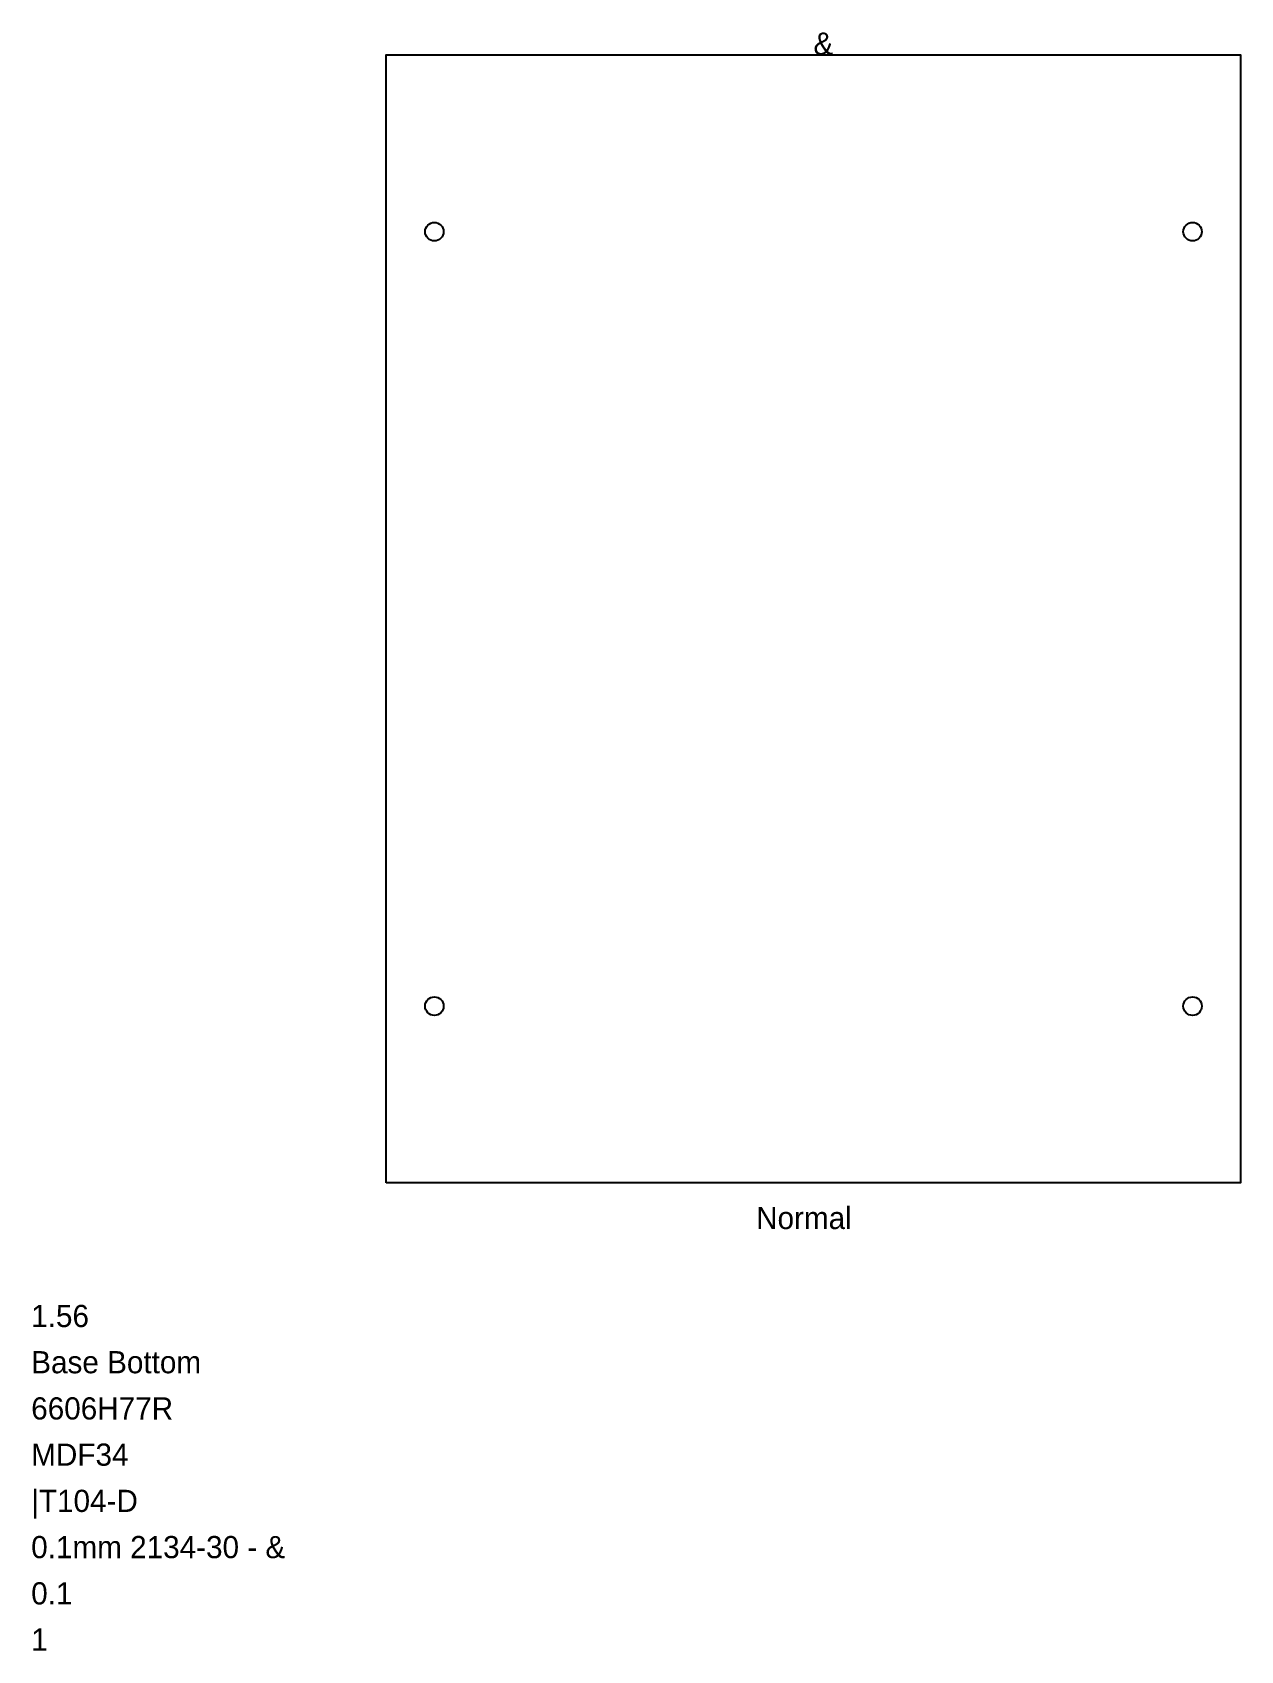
# Model space of a CAD drawing. Header units: metres. Extents: x -191 to 462, y -253 to 622.
import ezdxf

# ---------------------------------------------------------------- set-up
doc = ezdxf.new("R2010")
doc.units = ezdxf.units.M

msp = doc.modelspace()

# ---------------------------------------------------------------- linework, layer by layer
at = {"layer": 'BORDER_Z19P0', "color": 7}
msp.add_lwpolyline([(0, 0), (0, 610), (462, 610), (462, 0)], close=True, dxfattribs=at)
at = {"layer": 'VBORE_Z12P0', "color": 3}
for centre in [(26, 514.4), (436, 514.4), (26, 95.55), (436, 95.55)]:
    msp.add_circle(centre, 5, dxfattribs=at)

# ---------------------------------------------------------------- texts
at = {"layer": 'BOTTOMEB', "color": 1}
msp.add_text('0.1mm 2134-30 - &', height=12, dxfattribs=at).set_placement((-192, -203))
at = {"layer": 'BOTTOMEBTHICKNESS', "color": 1}
msp.add_text('0.1', height=12, dxfattribs=at).set_placement((-192, -228))
at = {"layer": 'DESCRIPTION', "color": 1}
msp.add_text('Base Bottom', height=12, dxfattribs=at).set_placement((-192, -103))
at = {"layer": 'FILENAME', "color": 1}
msp.add_text('6606H77R', height=12, dxfattribs=at).set_placement((-192, -128))
at = {"layer": 'FORTHSYMBOL', "color": 1}
msp.add_text('&', height=12, dxfattribs=at).set_placement((231, 610.125))
at = {"layer": 'ITEMNUMBER', "color": 1}
msp.add_text('1.56', height=12, dxfattribs=at).set_placement((-192, -78))
at = {"layer": 'MATERIALCODE', "color": 1}
msp.add_text('|T104-D', height=12, dxfattribs=at).set_placement((-192, -178))
at = {"layer": 'MATERIALNAME', "color": 1}
msp.add_text('MDF34', height=12, dxfattribs=at).set_placement((-192, -153))
at = {"layer": 'Qty', "color": 1}
msp.add_text('1', height=12, dxfattribs=at).set_placement((-192, -253))
at = {"layer": 'RUNFIELD', "color": 1}
msp.add_text('Normal', height=12, dxfattribs=at).set_placement((200, -25))

doc.saveas('drawing.dxf')
